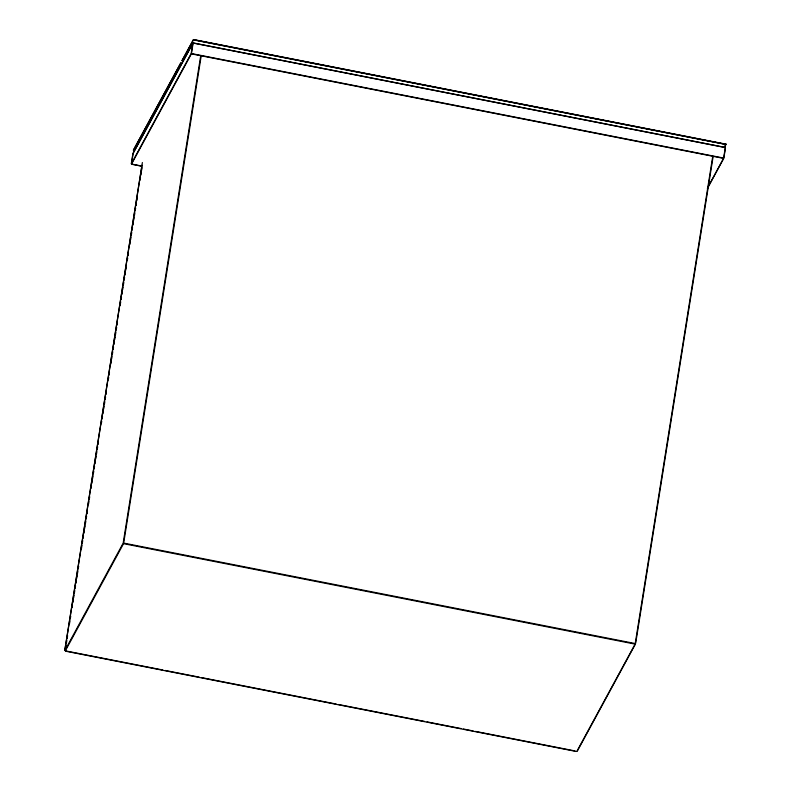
<?xml version="1.0" encoding="UTF-8"?>
<svg xmlns="http://www.w3.org/2000/svg" width="791" height="791" viewBox="0 0 791 791"><rect width="100%" height="100%" fill="white"/><g stroke="black" fill="none" stroke-linecap="round" stroke-linejoin="round"><path stroke-width="1.19" d="M131.316 163.599L132.878 153.751M132.038 160.444L133.086 153.879M64.852 649.787L142.37 162.541M64.911 650.004L142.044 165.19M65.683 647.799L66.068 645.357M66.454 642.925L66.84 640.492M67.225 638.05L67.621 635.618M69.559 623.437L69.944 620.994M70.33 618.562L70.715 616.13M72.07 607.597L72.465 605.164M72.851 602.722L73.237 600.29M73.622 597.858L74.008 595.415M74.403 592.983L74.789 590.541M75.175 588.108L75.56 585.676M75.946 583.234L76.341 580.802M76.727 578.359L77.113 575.927M77.498 573.495L77.884 571.053M78.279 568.62L78.665 566.178M81.374 549.132L81.957 545.474M82.343 543.041L82.729 540.599M83.124 538.167L83.51 535.725M83.895 533.292L84.281 530.86M84.667 528.418L85.062 525.985M85.448 523.543L85.833 521.111M86.219 518.678L86.605 516.236M87 513.804L87.386 511.362M88.543 504.055L88.938 501.623M89.324 499.18L89.709 496.748M91.064 488.225L91.449 485.783M91.845 483.35L92.231 480.908M92.616 478.476L93.002 476.044M93.387 473.601L93.783 471.169M94.169 468.727L94.554 466.295M94.94 463.862L95.325 461.42M95.721 458.988L96.107 456.545M96.492 454.113L96.878 451.681M97.263 449.239L97.659 446.806M98.044 444.364L98.43 441.932M101.337 423.66L101.723 421.227M102.108 418.785L102.504 416.353M102.889 413.911L103.275 411.478M103.661 409.046L104.046 406.604M104.442 404.171L104.827 401.729M105.213 399.297L105.599 396.864M105.984 394.422L106.38 391.99M108.318 379.809L108.703 377.376M109.089 374.934L109.474 372.502M110.839 363.969L111.224 361.536M111.61 359.104L111.996 356.662M112.381 354.23L112.777 351.787M113.162 349.355L113.548 346.923M113.934 344.481L114.319 342.048M114.715 339.606L115.1 337.174M115.486 334.741L115.872 332.299M116.257 329.867L116.653 327.425M117.038 324.992L117.424 322.56M120.133 305.504L120.716 301.846M121.102 299.413L121.498 296.971M121.883 294.539L122.269 292.106M122.654 289.664L123.04 287.232M123.436 284.79L123.821 282.357M124.207 279.925L124.592 277.483M124.978 275.05L125.373 272.608M125.759 270.176L126.145 267.744M127.311 260.427L127.697 257.995M128.083 255.562L128.468 253.12M129.823 244.597L130.218 242.155M130.604 239.722L130.99 237.29M131.375 234.848L131.761 232.416M132.156 229.973L132.542 227.541M132.928 225.109L133.313 222.666M133.699 220.234L134.094 217.792M134.48 215.36L134.865 212.927M135.251 210.485L135.637 208.053M136.032 205.611L136.418 203.178M136.803 200.746L137.189 198.304M140.096 180.032L140.482 177.599M140.877 175.157L141.263 172.725M141.648 170.292L142.034 167.85M191.224 53.264L192.786 43.416M191.511 53.234L193.073 43.386M123.258 542.547L200.588 56.517M123.782 542.497L201.112 56.468M635.321 642.954L712.651 156.925M635.697 643.182L713.027 157.142M723.686 157.745L725.258 147.897M723.894 157.864L725.466 148.016M133.363 150.241L180.832 62.776M193.439 39.56L181.97 60.591M180.773 63.142L133.432 150.211M182.049 60.798L193.38 39.936M132.987 153.335L192.786 43.198M133.274 153.147L193.063 43.011M131.316 163.816L191.115 53.679M131.524 164.103L191.323 53.966M64.921 650.41L123.06 543.328M65.307 650.934L123.445 543.842M724.368 147.284L726.069 144.16M724.309 147.66L725.96 144.259M707.678 187.625L723.508 158.477M707.372 188.525L723.785 158.289M576.837 751.381L634.985 644.299M577.361 751.045L635.499 643.953M193.439 39.688L725.94 144.367M193.568 39.55L725.97 144.16M193.508 39.926L725.911 144.476M193.459 42.971L724.971 147.353M193.459 43.139L724.971 147.512M191.788 53.62L723.3 158.002M191.719 53.936L723.231 158.309M131.8 164.113L141.49 166.011M131.81 164.271L141.49 166.169M124.306 543.209L634.609 643.419M124.157 543.783L634.471 643.993M65.811 650.944L162.778 669.987M165.21 670.461L199.144 677.126M201.567 677.6L336.116 704.02M338.538 704.504L424.599 721.402M427.031 721.876L460.965 728.541M463.388 729.015L473.087 730.924M475.51 731.398L574.909 750.916M65.811 651.24L576.125 751.45"/></g></svg>
